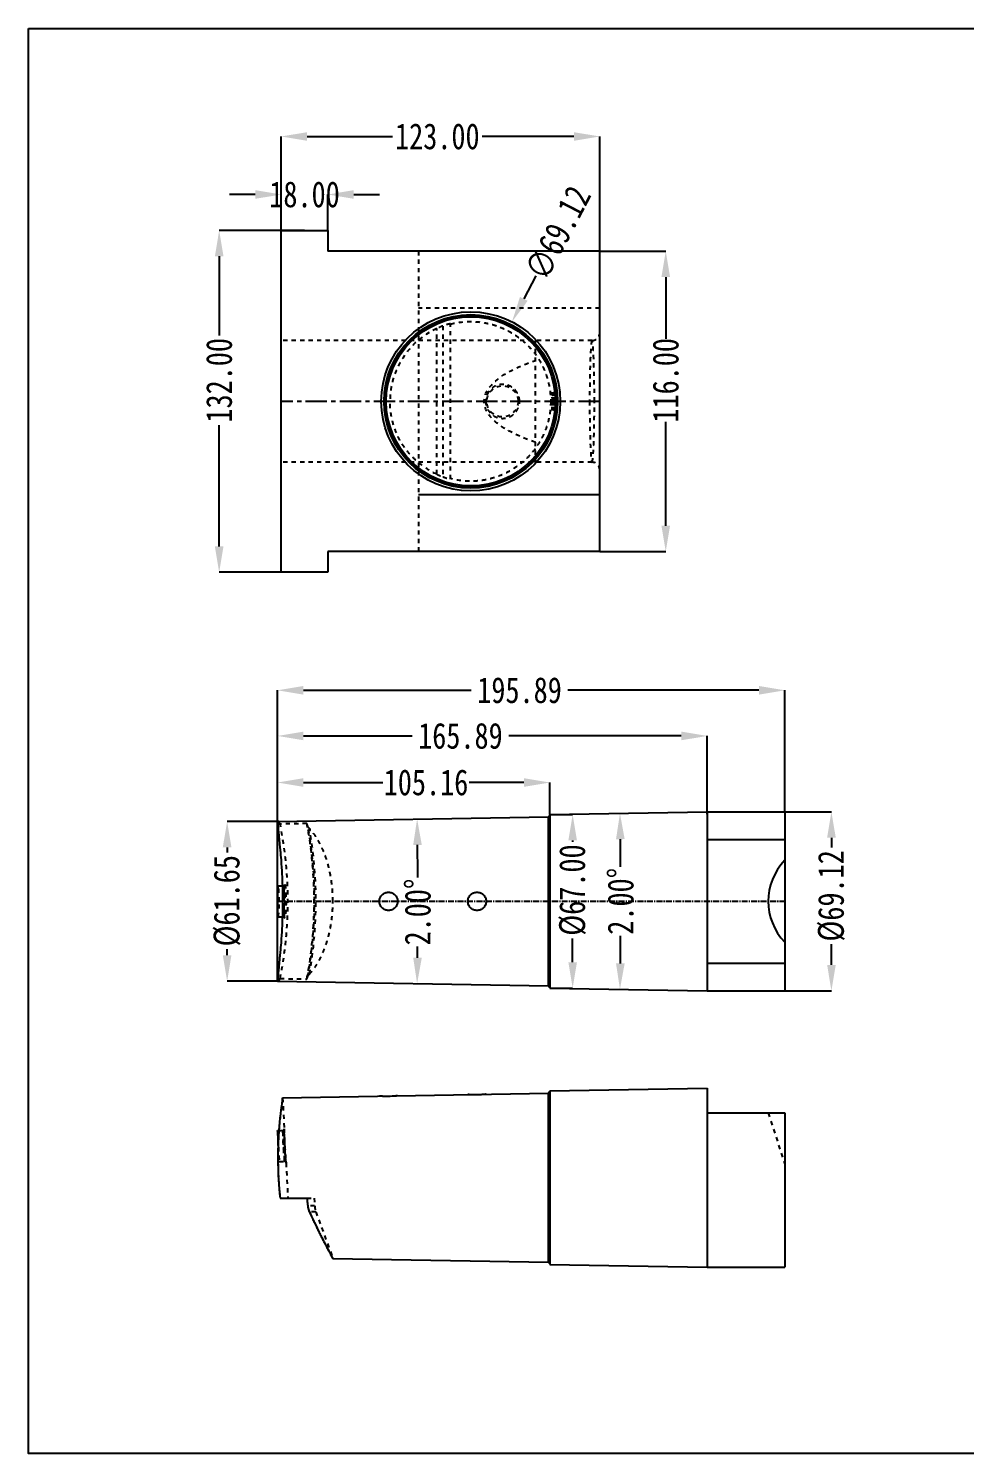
# Model space of a CAD drawing. Header units: millimetres. Extents: x -946 to 3963, y -10008 to 1396.
# Drawn here: x 1062 to 1423, y -6624 to -6074 of the extents above; entities that cross this region are included whole.
import ezdxf

# ---------------------------------------------------------------- set-up
doc = ezdxf.new("R2010")
doc.units = ezdxf.units.MM
doc.header["$LTSCALE"] = 16.335
doc.header["$PDMODE"] = 3
doc.header["$PDSIZE"] = 0.3125
doc.linetypes.add('CENTER', pattern=[0.6, 0.375, -0.075, 0.075, -0.075])
doc.linetypes.add('HIDDEN', pattern=[0.2, 0.1, -0.1])
doc.layers.get('0').update_dxf_attribs({"linetype": 'CONTINUOUS'})
doc.layers.get('Defpoints').update_dxf_attribs({"linetype": 'CONTINUOUS'})
doc.layers.add('DEFAULT_2', color=8, linetype='HIDDEN')
doc.styles.get("Standard").update_dxf_attribs({"font": 'txt', "width": 0.8})
doc.dimstyles.new('11', dxfattribs={"dimtxt": 10, "dimasz": 10, "dimexe": 0, "dimexo": 0, "dimgap": 0, "dimtad": 0, "dimzin": 0, "dimdsep": 46, "dimtxsty": 'Standard', "dimcen": 0, "dimclrd": 4, "dimclre": 4, "dimclrt": 6, "dimazin": 0, "dimtfac": 1, "dimtofl": 0, "dimtmove": 0, "dimatfit": 3, "dimfxl": 0, "dimtolj": 1, "dimtzin": 0, "dimarcsym": 0})

# ---------------------------------------------------------------- blocks, each defined once
blk = doc.blocks.new('*D355')
at = {"color": 4, "lineweight": -2}
for p, q in [((1158.15, -6379.91), (1138.68, -6379.91)), ((1138.68, -6389.91), (1138.68, -6391.86)), ((1138.68, -6431.57), (1138.68, -6429.19)), ((1158.15, -6441.57), (1138.68, -6441.57))]:
    blk.add_line(p, q, dxfattribs=at)
at = {"color": 4}
for points in [[(1137.01, -6389.91), (1140.34, -6389.91), (1138.68, -6379.91)], [(1137.01, -6431.57), (1140.34, -6431.57), (1138.68, -6441.57)]]:
    blk.add_solid(points, dxfattribs=at)
at = {"layer": 'Defpoints', "color": 0}
for p in [(1138.68, -6379.91), (1158.15, -6379.91), (1158.15, -6441.57)]:
    blk.add_point(p, dxfattribs=at)
at = {"color": 6, "insert": (1138.68, -6410.52), "char_height": 10, "attachment_point": 5, "rotation": 90}
blk.add_mtext('\\A1;%%c61.65', dxfattribs=at)
blk = doc.blocks.new('*D356')
at = {"color": 4, "lineweight": -2}
for p, q in [((1158.15, -6379.91), (1158.15, -6364.88)), ((1168.15, -6364.88), (1198.81, -6364.88)), ((1253.31, -6364.88), (1232.14, -6364.88)), ((1263.31, -6377.24), (1263.31, -6364.88))]:
    blk.add_line(p, q, dxfattribs=at)
at = {"color": 4}
for points in [[(1168.15, -6363.21), (1168.15, -6366.55), (1158.15, -6364.88)], [(1253.31, -6363.21), (1253.31, -6366.55), (1263.31, -6364.88)]]:
    blk.add_solid(points, dxfattribs=at)
at = {"layer": 'Defpoints', "color": 0}
for p in [(1263.31, -6364.88), (1158.15, -6379.91), (1263.31, -6377.24)]:
    blk.add_point(p, dxfattribs=at)
at = {"color": 6, "insert": (1215.48, -6364.88), "char_height": 10, "attachment_point": 5}
blk.add_mtext('\\A1;105.16', dxfattribs=at)
blk = doc.blocks.new('*D357')
at = {"color": 4, "lineweight": -2}
for p, q in [((1158.15, -6377.15), (1158.15, -6346.9)), ((1168.15, -6346.9), (1210.09, -6346.9)), ((1314.05, -6346.9), (1247.42, -6346.9)), ((1324.05, -6377.15), (1324.05, -6346.9))]:
    blk.add_line(p, q, dxfattribs=at)
at = {"color": 4}
for points in [[(1168.15, -6345.23), (1168.15, -6348.56), (1158.15, -6346.9)], [(1314.05, -6345.23), (1314.05, -6348.56), (1324.05, -6346.9)]]:
    blk.add_solid(points, dxfattribs=at)
at = {"layer": 'Defpoints', "color": 0}
for p in [(1324.05, -6346.9), (1158.15, -6377.15), (1324.05, -6377.15)]:
    blk.add_point(p, dxfattribs=at)
at = {"color": 6, "insert": (1228.76, -6346.9), "char_height": 10, "attachment_point": 5}
blk.add_mtext('\\A1;165.89', dxfattribs=at)
blk = doc.blocks.new('*D358')
at = {"color": 4, "lineweight": -2}
for p, q in [((1158.15, -6372.4), (1158.15, -6329.27)), ((1168.15, -6329.27), (1232.93, -6329.27)), ((1344.05, -6329.27), (1270.26, -6329.27)), ((1354.05, -6376.18), (1354.05, -6329.27))]:
    blk.add_line(p, q, dxfattribs=at)
at = {"color": 4}
for points in [[(1168.15, -6327.61), (1168.15, -6330.94), (1158.15, -6329.27)], [(1344.05, -6327.61), (1344.05, -6330.94), (1354.05, -6329.27)]]:
    blk.add_solid(points, dxfattribs=at)
at = {"layer": 'Defpoints', "color": 0}
for p in [(1354.05, -6329.27), (1158.15, -6372.4), (1354.05, -6376.18)]:
    blk.add_point(p, dxfattribs=at)
at = {"color": 6, "insert": (1251.59, -6329.27), "char_height": 10, "attachment_point": 5}
blk.add_mtext('\\A1;195.89', dxfattribs=at)
blk = doc.blocks.new('*D359')
at = {"color": 4, "lineweight": -2}
for start, end in [(0.28909, 0.68523), (359.31477, 359.4497)]:
    blk.add_arc((-607.92, -6410.74), 1820.24, start, end, dxfattribs=at)
at = {"color": 4}
for points in [[(1210.52, -6389), (1213.85, -6388.95), (1212.04, -6378.97)], [(1213.85, -6432.53), (1210.52, -6432.48), (1212.04, -6442.51)]]:
    blk.add_solid(points, dxfattribs=at)
at = {"layer": 'Defpoints', "color": 0}
for p in [(1158.15, -6379.91), (1262.71, -6378.09), (1212.29, -6400.15), (1158.15, -6441.57), (1262.71, -6443.39)]:
    blk.add_point(p, dxfattribs=at)
at = {"color": 6, "insert": (1212.31, -6414.89), "char_height": 10, "attachment_point": 5, "rotation": 89.8694}
blk.add_mtext('\\A1;2.00°', dxfattribs=at)
blk = doc.blocks.new('*D360')
at = {"color": 4, "lineweight": -2}
for start, end in [(0.39246, 0.70566), (359.29434, 359.60754)]:
    blk.add_arc((-655.9, -6410.74), 1946.56, start, end, dxfattribs=at)
at = {"color": 4}
for points in [[(1288.84, -6386.79), (1292.18, -6386.74), (1290.36, -6376.77)], [(1292.18, -6434.74), (1288.84, -6434.69), (1290.36, -6444.71)]]:
    blk.add_solid(points, dxfattribs=at)
at = {"layer": 'Defpoints', "color": 0}
for p in [(1324.05, -6376.18), (1263.31, -6377.24), (1290.62, -6422.07), (1263.31, -6444.24), (1324.05, -6445.3)]:
    blk.add_point(p, dxfattribs=at)
at = {"color": 6, "insert": (1290.66, -6410.74), "char_height": 10, "attachment_point": 5, "rotation": 90}
blk.add_mtext('\\A1;2.00°', dxfattribs=at)
blk = doc.blocks.new('*D361')
at = {"color": 4, "lineweight": -2}
for p, q in [((1344.4, -6376.18), (1372.02, -6376.18)), ((1372.02, -6386.18), (1372.02, -6389.97)), ((1372.02, -6435.3), (1372.02, -6427.3)), ((1347.85, -6445.3), (1372.02, -6445.3))]:
    blk.add_line(p, q, dxfattribs=at)
at = {"color": 4}
for points in [[(1370.36, -6386.18), (1373.69, -6386.18), (1372.02, -6376.18)], [(1370.36, -6435.3), (1373.69, -6435.3), (1372.02, -6445.3)]]:
    blk.add_solid(points, dxfattribs=at)
at = {"layer": 'Defpoints', "color": 0}
for p in [(1344.4, -6376.18), (1347.85, -6445.3), (1372.02, -6445.3)]:
    blk.add_point(p, dxfattribs=at)
at = {"color": 6, "insert": (1372.02, -6408.64), "char_height": 10, "attachment_point": 5, "rotation": 90}
blk.add_mtext('\\A1;%%c69.12', dxfattribs=at)
blk = doc.blocks.new('*D362')
at = {"color": 4, "lineweight": -2}
for p, q in [((1263.31, -6377.24), (1272.1, -6377.24)), ((1272.1, -6387.24), (1272.1, -6387.72)), ((1272.1, -6434.24), (1272.1, -6425.06)), ((1263.31, -6444.24), (1272.1, -6444.24))]:
    blk.add_line(p, q, dxfattribs=at)
at = {"color": 4}
for points in [[(1270.44, -6387.24), (1273.77, -6387.24), (1272.1, -6377.24)], [(1270.44, -6434.24), (1273.77, -6434.24), (1272.1, -6444.24)]]:
    blk.add_solid(points, dxfattribs=at)
at = {"layer": 'Defpoints', "color": 0}
for p in [(1263.31, -6377.24), (1263.31, -6444.24), (1272.1, -6444.24)]:
    blk.add_point(p, dxfattribs=at)
at = {"color": 6, "insert": (1272.1, -6406.39), "char_height": 10, "attachment_point": 5, "rotation": 90}
blk.add_mtext('\\A1;%%c67.00', dxfattribs=at)
blk = doc.blocks.new('*D363')
at = {"color": 4, "lineweight": -2}
blk.add_line((1257.84, -6169.27), (1253.24, -6178.15), dxfattribs=at)
at = {"color": 4}
blk.add_solid([(1251.76, -6177.39), (1254.72, -6178.92), (1248.65, -6187.03)], dxfattribs=at)
at = {"layer": 'Defpoints', "color": 0}
for p in [(1248.65, -6187.03), (1216.88, -6248.42)]:
    blk.add_point(p, dxfattribs=at)
at = {"color": 6, "insert": (1266.41, -6152.69), "char_height": 10, "attachment_point": 5, "rotation": 62.642}
blk.add_mtext('\\A1;∅69.12', dxfattribs=at)
blk = doc.blocks.new('*D364')
at = {"color": 4, "lineweight": -2}
for p, q in [((1149.57, -6137.86), (1139.57, -6137.86)), ((1159.57, -6151.73), (1159.57, -6137.86)), ((1177.57, -6151.73), (1177.57, -6137.86)), ((1187.57, -6137.86), (1197.57, -6137.86))]:
    blk.add_line(p, q, dxfattribs=at)
at = {"color": 4}
for points in [[(1149.57, -6136.19), (1149.57, -6139.52), (1159.57, -6137.86)], [(1187.57, -6136.19), (1187.57, -6139.52), (1177.57, -6137.86)]]:
    blk.add_solid(points, dxfattribs=at)
at = {"layer": 'Defpoints', "color": 0}
for p in [(1177.57, -6137.86), (1159.57, -6151.73), (1177.57, -6151.73)]:
    blk.add_point(p, dxfattribs=at)
at = {"color": 6, "insert": (1168.57, -6137.86), "char_height": 10, "attachment_point": 5}
blk.add_mtext('\\A1;18.00', dxfattribs=at)
blk = doc.blocks.new('*D365')
at = {"color": 4, "lineweight": -2}
for p, q in [((1159.57, -6151.73), (1159.57, -6115.46)), ((1169.57, -6115.46), (1202.51, -6115.46)), ((1272.57, -6115.46), (1237.18, -6115.46)), ((1282.57, -6159.73), (1282.57, -6115.46))]:
    blk.add_line(p, q, dxfattribs=at)
at = {"color": 4}
for points in [[(1169.57, -6113.8), (1169.57, -6117.13), (1159.57, -6115.46)], [(1272.57, -6113.8), (1272.57, -6117.13), (1282.57, -6115.46)]]:
    blk.add_solid(points, dxfattribs=at)
at = {"layer": 'Defpoints', "color": 0}
for p in [(1282.57, -6115.46), (1159.57, -6151.73), (1282.57, -6159.73)]:
    blk.add_point(p, dxfattribs=at)
at = {"color": 6, "insert": (1219.84, -6115.46), "char_height": 10, "attachment_point": 5}
blk.add_mtext('\\A1;123.00', dxfattribs=at)
blk = doc.blocks.new('*D366')
at = {"color": 4, "lineweight": -2}
for p, q in [((1168.57, -6151.73), (1135.61, -6151.73)), ((1135.61, -6161.73), (1135.61, -6192.26)), ((1135.61, -6273.73), (1135.61, -6226.92)), ((1177.57, -6283.73), (1135.61, -6283.73))]:
    blk.add_line(p, q, dxfattribs=at)
at = {"color": 4}
for points in [[(1133.95, -6161.73), (1137.28, -6161.73), (1135.61, -6151.73)], [(1133.95, -6273.73), (1137.28, -6273.73), (1135.61, -6283.73)]]:
    blk.add_solid(points, dxfattribs=at)
at = {"layer": 'Defpoints', "color": 0}
for p in [(1168.57, -6151.73), (1135.61, -6283.73), (1177.57, -6283.73)]:
    blk.add_point(p, dxfattribs=at)
at = {"color": 6, "insert": (1135.61, -6209.59), "char_height": 10, "attachment_point": 5, "rotation": 90}
blk.add_mtext('\\A1;132.00', dxfattribs=at)
blk = doc.blocks.new('*D367')
at = {"color": 4, "lineweight": -2}
for p, q in [((1282.57, -6159.73), (1308.05, -6159.73)), ((1308.05, -6169.73), (1308.05, -6193.59)), ((1308.05, -6265.73), (1308.05, -6225.59)), ((1282.57, -6275.73), (1308.05, -6275.73))]:
    blk.add_line(p, q, dxfattribs=at)
at = {"color": 4}
for points in [[(1306.38, -6169.73), (1309.71, -6169.73), (1308.05, -6159.73)], [(1306.38, -6265.73), (1309.71, -6265.73), (1308.05, -6275.73)]]:
    blk.add_solid(points, dxfattribs=at)
at = {"layer": 'Defpoints', "color": 0}
for p in [(1282.57, -6159.73), (1282.57, -6275.73), (1308.05, -6275.73)]:
    blk.add_point(p, dxfattribs=at)
at = {"color": 6, "insert": (1308.05, -6209.59), "char_height": 10, "attachment_point": 5, "rotation": 90}
blk.add_mtext('\\A1;116.00', dxfattribs=at)

msp = doc.modelspace()

# ---------------------------------------------------------------- linework, layer by layer
at = {"color": 7, "linetype": 'Continuous'}
for p, q in [((1159.573, -6283.73), (1159.573, -6151.73)), ((1159.573, -6151.73), (1177.573, -6151.73)), ((1177.573, -6151.73), (1177.573, -6159.73)), ((1282.573, -6159.73), (1177.573, -6159.73)), ((1282.573, -6275.73), (1282.573, -6159.73)), ((1212.573, -6253.73), (1282.573, -6253.73)), ((1177.573, -6275.73), (1177.573, -6283.73)), ((1282.573, -6275.73), (1177.573, -6275.73)), ((1177.573, -6283.73), (1159.573, -6283.73)), ((1263.311, -6377.241), (1324.046, -6376.18)), ((1324.046, -6376.18), (1354.046, -6376.18)), ((1324.046, -6376.18), (1324.046, -6445.301)), ((1354.046, -6376.181), (1354.046, -6445.301)), ((1158.152, -6379.914), (1262.711, -6378.089)), ((1262.711, -6378.089), (1263.311, -6377.478)), ((1262.711, -6443.393), (1262.711, -6378.089)), ((1263.311, -6377.241), (1263.311, -6444.241)), ((1324.046, -6386.878), (1354.046, -6386.878)), ((1158.343, -6404.711), (1160.015, -6404.711)), ((1158.343, -6416.771), (1160.014, -6416.771)), ((1324.046, -6434.603), (1354.046, -6434.603)), ((1158.152, -6441.568), (1262.711, -6443.393)), ((1262.711, -6443.393), (1263.311, -6444.003)), ((1263.311, -6444.241), (1324.046, -6445.301)), ((1324.046, -6445.301), (1354.046, -6445.301)), ((1160.11, -6486.596), (1262.711, -6484.806)), ((1263.311, -6484.195), (1262.711, -6484.806)), ((1262.711, -6550.11), (1262.711, -6484.806)), ((1263.311, -6483.958), (1324.046, -6482.897)), ((1263.311, -6483.958), (1263.311, -6550.958)), ((1324.046, -6482.897), (1324.046, -6552.018)), ((1324.046, -6492.458), (1354.046, -6492.458)), ((1354.046, -6492.458), (1354.046, -6552.017)), ((1158.152, -6499.167), (1158.69, -6499.167)), ((1159.126, -6525.297), (1169.466, -6525.297)), ((1179.521, -6548.658), (1262.711, -6550.11)), ((1263.311, -6550.72), (1262.711, -6550.11)), ((1263.311, -6550.958), (1324.046, -6552.018)), ((1324.046, -6552.018), (1354.046, -6552.018))]:
    msp.add_line(p, q, dxfattribs=at)
at = {"color": 1, "linetype": 'CENTER', "ltscale": 1.343471}
msp.add_line((1282.573, -6217.73), (1159.573, -6217.73), dxfattribs=at)
msp.add_line((1158.152, -6441.568), (1158.152, -6379.914))
at = {"color": 1, "linetype": 'CENTER', "ltscale": 0.373186}
msp.add_line((1158.152, -6410.741), (1354.046, -6410.741), dxfattribs=at)
msp.add_lwpolyline([(1061.984, -6073.771), (1831.231, -6073.771), (1831.231, -6623.929), (1061.984, -6623.929)], close=True)
at = {"color": 7, "linetype": 'Continuous'}
for radius in [34.56, 33.5, 33.263, 32.652]:
    msp.add_circle((1232.764, -6217.73), radius, dxfattribs=at)
for centre, radius, start, end in [((1310.997, -6510.253), 152.73, 171.08946, 175.81767), ((1303.242, -6497.588), 145.099, 180.6235, 183.15875), ((1303.952, -6509.673), 145.661, 175.84326, 180.60144), ((1305.044, -6509.66), 146.753, 180.60184, 186.1164), ((1330.261, -6508.719), 161.647, 185.88611, 186.94644)]:
    msp.add_arc(centre, radius, start, end, dxfattribs=at)
msp.add_ellipse((1372.314, -6410.741), major_axis=(24.709, 0), ratio=0.9510565, start_param=2.402842, end_param=3.8803433, dxfattribs=at)
for points, knots in [([(1158.498, -6379.908), (1158.485, -6379.908), (1158.456, -6379.915), (1158.42, -6379.947), (1158.39, -6379.996), (1158.352, -6380.095), (1158.319, -6380.267), (1158.296, -6380.529), (1158.288, -6380.863), (1158.294, -6381.268), (1158.314, -6381.744), (1158.347, -6382.289), (1158.392, -6382.901), (1158.472, -6383.851), (1158.598, -6385.196), (1158.776, -6386.991), (1158.975, -6389.014), (1159.184, -6391.245), (1159.472, -6394.572), (1159.793, -6399.082), (1160.049, -6404.794), (1160.11, -6408.733), (1160.11, -6410.741)], [0, 0, 0, 0, 0.0012809, 0.0027215, 0.0045264, 0.0068047, 0.0129709, 0.0214285, 0.0322139, 0.0453144, 0.0607015, 0.0783395, 0.0981906, 0.1202154, 0.1706189, 0.2290832, 0.2949474, 0.3675314, 0.4461505, 0.618499, 0.8054964, 1, 1, 1, 1]), ([(1158.343, -6404.711), (1158.33, -6404.711), (1158.312, -6404.74), (1158.298, -6404.779), (1158.278, -6404.857), (1158.259, -6404.988), (1158.238, -6405.187), (1158.22, -6405.439), (1158.198, -6405.875), (1158.179, -6406.531), (1158.165, -6407.433), (1158.157, -6408.462), (1158.153, -6409.579), (1158.152, -6410.349), (1158.152, -6410.741)], [0, 0, 0, 0, 0.0068538, 0.0132438, 0.0218735, 0.0459798, 0.0791019, 0.1209826, 0.1713169, 0.2953041, 0.4462414, 0.6185283, 0.8057981, 1, 1, 1, 1]), ([(1197.483, -6410.741), (1197.487, -6410.283), (1197.664, -6409.357), (1198.45, -6408.188), (1199.621, -6407.405), (1201.003, -6407.132), (1202.384, -6407.407), (1203.552, -6408.19), (1204.337, -6409.358), (1204.515, -6410.283), (1204.518, -6410.741)], [0, 0, 0, 0, 0.1250892, 0.2500939, 0.3751056, 0.5002027, 0.6252128, 0.7500459, 0.8749302, 1, 1, 1, 1]), ([(1231.653, -6410.741), (1231.657, -6410.283), (1231.834, -6409.357), (1232.62, -6408.188), (1233.791, -6407.405), (1235.173, -6407.132), (1236.554, -6407.407), (1237.722, -6408.19), (1238.507, -6409.358), (1238.685, -6410.283), (1238.688, -6410.741)], [0, 0, 0, 0, 0.1250866, 0.2500925, 0.3751049, 0.500199, 0.6252076, 0.7500447, 0.8749324, 1, 1, 1, 1]), ([(1158.152, -6410.741), (1158.152, -6411.132), (1158.153, -6411.902), (1158.157, -6413.019), (1158.165, -6414.049), (1158.179, -6414.951), (1158.198, -6415.607), (1158.22, -6416.042), (1158.238, -6416.294), (1158.259, -6416.493), (1158.278, -6416.624), (1158.298, -6416.702), (1158.312, -6416.741), (1158.33, -6416.77), (1158.343, -6416.77)], [0, 0, 0, 0, 0.1942032, 0.3814728, 0.5537861, 0.7047431, 0.828724, 0.8790516, 0.9209239, 0.9540358, 0.9781303, 0.9867549, 0.9931437, 1, 1, 1, 1]), ([(1160.11, -6410.741), (1160.11, -6412.748), (1160.05, -6416.687), (1159.792, -6422.399), (1159.472, -6426.908), (1159.185, -6430.235), (1158.975, -6432.467), (1158.776, -6434.49), (1158.598, -6436.286), (1158.452, -6437.837), (1158.36, -6438.969), (1158.313, -6439.74), (1158.294, -6440.215), (1158.288, -6440.619), (1158.297, -6440.952), (1158.317, -6441.184), (1158.343, -6441.332), (1158.365, -6441.417), (1158.391, -6441.484), (1158.421, -6441.533), (1158.456, -6441.566), (1158.485, -6441.574), (1158.498, -6441.574)], [0, 0, 0, 0, 0.1945064, 0.3815318, 0.5537931, 0.6324152, 0.705037, 0.7709282, 0.8294153, 0.8798697, 0.9217853, 0.9394135, 0.9547638, 0.9678147, 0.9785546, 0.9869877, 0.9903521, 0.993165, 0.9954535, 0.9972696, 0.9987183, 1, 1, 1, 1]), ([(1204.518, -6410.741), (1204.515, -6411.198), (1204.337, -6412.123), (1203.552, -6413.291), (1202.384, -6414.074), (1201.003, -6414.349), (1199.621, -6414.076), (1198.45, -6413.293), (1197.664, -6412.124), (1197.486, -6411.198), (1197.483, -6410.741)], [0, 0, 0, 0, 0.12507, 0.2499545, 0.374788, 0.4997982, 0.6248954, 0.7499077, 0.8749117, 1, 1, 1, 1]), ([(1238.688, -6410.741), (1238.685, -6411.198), (1238.507, -6412.123), (1237.722, -6413.291), (1236.554, -6414.074), (1235.173, -6414.349), (1233.791, -6414.076), (1232.62, -6413.293), (1231.834, -6412.124), (1231.656, -6411.198), (1231.653, -6410.741)], [0, 0, 0, 0, 0.1250677, 0.2499556, 0.3747931, 0.4998017, 0.6248959, 0.7499087, 0.8749141, 1, 1, 1, 1]), ([(1204.518, -6485.821), (1204.512, -6485.821), (1204.489, -6485.826), (1204.438, -6485.831), (1204.355, -6485.842), (1204.24, -6485.856), (1204.093, -6485.873), (1203.839, -6485.902), (1203.457, -6485.941), (1202.931, -6485.988), (1202.104, -6486.046), (1201.003, -6486.089), (1199.902, -6486.085), (1199.072, -6486.056), (1198.546, -6486.028), (1198.163, -6486.001), (1197.909, -6485.982), (1197.762, -6485.969), (1197.646, -6485.959), (1197.563, -6485.951), (1197.512, -6485.947), (1197.489, -6485.944), (1197.483, -6485.944)], [0, 0, 0, 0, 0.0026383, 0.0098774, 0.0217479, 0.0382756, 0.0593441, 0.0846789, 0.1470124, 0.2227643, 0.3091027, 0.5001626, 0.6912546, 0.7775974, 0.8533113, 0.9155591, 0.9408391, 0.9618525, 0.978331, 0.990162, 0.9973739, 1, 1, 1, 1]), ([(1238.688, -6485.225), (1238.682, -6485.225), (1238.659, -6485.229), (1238.608, -6485.234), (1238.525, -6485.245), (1238.41, -6485.259), (1238.263, -6485.276), (1238.009, -6485.304), (1237.627, -6485.343), (1237.101, -6485.389), (1236.273, -6485.446), (1235.173, -6485.489), (1234.072, -6485.485), (1233.242, -6485.457), (1232.716, -6485.429), (1232.333, -6485.404), (1232.079, -6485.384), (1231.932, -6485.372), (1231.816, -6485.363), (1231.733, -6485.354), (1231.682, -6485.351), (1231.659, -6485.348), (1231.653, -6485.348)], [0, 0, 0, 0, 0.002638, 0.0098753, 0.0217432, 0.0382678, 0.0593332, 0.0846654, 0.1469959, 0.2227485, 0.3090901, 0.5001592, 0.6912605, 0.7776065, 0.8533216, 0.9155679, 0.9408462, 0.9618578, 0.9783343, 0.9901637, 0.9973744, 1, 1, 1, 1]), ([(1169.8, -6528.269), (1169.825, -6528.472), (1169.954, -6529.27), (1170.208, -6530.047), (1170.457, -6530.598)], [0, 0, 0, 0, 0.2521062, 1, 1, 1, 1]), ([(1170.457, -6530.598), (1171.02, -6531.846), (1172.13, -6534.244), (1173.537, -6537.156), (1174.614, -6539.326), (1175.367, -6540.817), (1176.078, -6542.202), (1176.739, -6543.473), (1177.344, -6544.621), (1177.885, -6545.637), (1178.295, -6546.398), (1178.586, -6546.936), (1178.775, -6547.285), (1178.943, -6547.595), (1179.091, -6547.867), (1179.218, -6548.099), (1179.31, -6548.268), (1179.372, -6548.382), (1179.41, -6548.453), (1179.443, -6548.512), (1179.469, -6548.562), (1179.49, -6548.6), (1179.504, -6548.626), (1179.512, -6548.64), (1179.516, -6548.647), (1179.517, -6548.651), (1179.52, -6548.654), (1179.519, -6548.654)], [0, 0, 0, 0, 0.2032757, 0.3922388, 0.4801203, 0.5629456, 0.6401901, 0.7112816, 0.7756494, 0.8327937, 0.8822582, 0.9039703, 0.9236022, 0.9411062, 0.9564345, 0.9695395, 0.9803728, 0.9849222, 0.9888852, 0.9922555, 0.995027, 0.9971934, 0.9987485, 0.9992949, 0.9996861, 0.9999214, 1, 1, 1, 1])]:
    msp.add_open_spline(points, degree=3, knots=knots, dxfattribs=at)
at = {"layer": 'DEFAULT_2', "color": 8, "linetype": 'HIDDEN'}
for p, q in [((1212.573, -6159.73), (1212.573, -6275.73)), ((1282.573, -6181.73), (1212.573, -6181.73)), ((1221.952, -6188.644), (1221.952, -6246.815)), ((1224.925, -6247.747), (1224.925, -6187.712)), ((1279.573, -6194.23), (1159.573, -6194.23)), ((1219.623, -6245.853), (1219.623, -6189.606)), ((1257.764, -6241.592), (1257.764, -6193.867)), ((1279.573, -6241.23), (1159.573, -6241.23)), ((1169.466, -6380.723), (1159.126, -6380.909)), ((1160.015, -6404.711), (1160.44, -6404.711)), ((1160.742, -6410.131), (1160.749, -6407.859)), ((1160.749, -6407.859), (1160.755, -6407.078)), ((1160.746, -6413.013), (1160.742, -6410.131)), ((1160.755, -6414.367), (1160.746, -6413.013)), ((1160.766, -6415.137), (1160.755, -6414.367)), ((1160.014, -6416.771), (1160.44, -6416.771)), ((1159.126, -6440.572), (1169.466, -6440.758)), ((1160, -6487.312), (1160.11, -6486.596)), ((1160.11, -6486.596), (1160.741, -6498.64)), ((1347.604, -6492.458), (1354.046, -6512.282)), ((1158.152, -6499.167), (1158.784, -6511.227)), ((1158.157, -6499.522), (1158.152, -6499.167)), ((1158.673, -6499.115), (1158.676, -6499.074)), ((1158.69, -6499.167), (1160.242, -6499.167)), ((1160.741, -6498.64), (1160.742, -6498.663)), ((1160.75, -6499.405), (1160.742, -6498.663)), ((1160.742, -6498.663), (1160.742, -6498.663)), ((1160.836, -6502.868), (1160.791, -6501.466)), ((1160.9, -6504.395), (1160.836, -6502.855)), ((1160.983, -6505.966), (1160.9, -6504.38)), ((1161.079, -6507.491), (1160.982, -6505.952)), ((1161.18, -6508.88), (1161.078, -6507.478)), ((1158.784, -6511.227), (1160.926, -6511.227)), ((1161.276, -6510.052), (1161.18, -6508.869)), ((1161.361, -6511.014), (1161.425, -6511.694)), ((1161.424, -6511.678), (1161.406, -6511.491)), ((1161.426, -6511.7), (1161.424, -6511.678)), ((1161.426, -6511.7), (1162.138, -6525.297)), ((1169.466, -6525.297), (1172.317, -6525.297)), ((1172.474, -6528.269), (1169.8, -6528.269)), ((1172.318, -6525.297), (1172.474, -6528.269)), ((1172.948, -6530.598), (1170.457, -6530.598)), ((1172.948, -6530.598), (1179.519, -6548.654))]:
    msp.add_line(p, q, dxfattribs=at)
for points in [[(1160.864, -6404.455), (1160.87, -6404.431), (1160.865, -6404.444), (1160.818, -6404.525), (1160.669, -6404.653), (1160.44, -6404.711)], [(1160.755, -6407.078), (1160.765, -6406.387), (1160.771, -6406.078), (1160.778, -6405.795), (1160.786, -6405.536), (1160.795, -6405.303), (1160.805, -6405.096), (1160.816, -6404.916), (1160.827, -6404.761), (1160.839, -6404.634), (1160.851, -6404.534), (1160.863, -6404.464), (1160.864, -6404.455)], [(1160.44, -6416.771), (1160.622, -6416.806), (1160.79, -6416.922), (1160.859, -6417.024), (1160.87, -6417.052)], [(1160.87, -6417.052), (1160.87, -6417.052), (1160.864, -6417.022), (1160.852, -6416.949), (1160.838, -6416.838), (1160.825, -6416.693), (1160.812, -6416.515), (1160.801, -6416.304), (1160.79, -6416.061), (1160.781, -6415.785), (1160.773, -6415.476), (1160.766, -6415.137)], [(1160.792, -6501.477), (1160.764, -6500.301), (1160.75, -6499.409)], [(1161.406, -6511.49), (1161.354, -6510.935), (1161.275, -6510.044)]]:
    msp.add_lwpolyline(points, dxfattribs=at)
msp.add_circle((1245.025, -6217.73), 6.03, dxfattribs=at)
for centre, radius, start, end in [((1233.443, -6219.743), 33.154, 110.27927, 114.6356), ((1232.737, -6217.84), 31.125, 104.53753, 110.27477), ((1232.5, -6217.734), 30.934, 114.59815, 179.99153), ((1279.573, -6191.23), 3, 269.99962, 360), ((1279.573, -6244.229), 3, 0.00023, 89.99962), ((1233.432, -6215.743), 33.125, 245.36246, 249.72267), ((1232.737, -6217.619), 31.125, 249.72523, 255.46247), ((1012.937, -6410.741), 149.201, 348.46661, 11.53339), ((1012.937, -6410.741), 159.381, 349.14412, 10.85588), ((1012.937, -6410.741), 159.537, 349.49544, 10.50456), ((1012.937, -6410.741), 160.011, 349.87726, 10.12274), ((1310.077, -6510.166), 151.807, 172.37902, 174.75772), ((1314.236, -6510.718), 156.002, 171.3711, 172.38062), ((1307.427, -6509.921), 149.146, 174.7584, 175.54499), ((1303.497, -6497.579), 145.353, 180.76618, 183.15595), ((1305.315, -6509.712), 147.024, 176.69378, 178.37218), ((1303.141, -6509.606), 144.847, 175.84677, 176.68605), ((1305.713, -6509.786), 147.426, 175.54531, 175.83326), ((1160.242, -6498.667), 0.5, 270, 0.36245), ((1307.978, -6497.469), 147.241, 180.45706, 185.27835), ((1305.264, -6509.708), 146.974, 178.88164, 180.23747), ((1304.568, -6509.697), 146.277, 178.75816, 178.88084), ((1305.161, -6509.71), 146.87, 178.37126, 178.75808), ((1305.732, -6497.449), 147.592, 183.1586, 185.35641), ((1305.313, -6497.48), 147.172, 183.15626, 185.35961), ((1304.104, -6509.712), 145.813, 180.23772, 180.58517), ((1301.793, -6509.74), 143.502, 180.58353, 181.27045), ((1303.459, -6509.691), 145.169, 181.27546, 182.32459), ((1160.926, -6511.727), 0.5, 5.61765, 90), ((1305.381, -6509.615), 147.092, 182.32378, 183.71149), ((1307.796, -6509.437), 149.514, 183.7193, 186.08889), ((1330.044, -6508.742), 161.429, 185.88593, 186.24352), ((1330.177, -6508.728), 161.563, 186.24331, 186.59707), ((1331.441, -6508.58), 162.836, 186.59782, 186.94492), ((1177.542, -6527.324), 7.799, 186.95925, 192.77172), ((1177.681, -6527.294), 7.942, 192.76394, 195.38088), ((1177.797, -6527.262), 8.062, 195.3829, 198.53968), ((1177.939, -6527.214), 8.212, 198.54197, 202.18661), ((1178.051, -6527.169), 8.333, 202.18303, 204.30544), ((1180.503, -6527.849), 8.04, 183, 200), ((1387.519, -6432.475), 238.21, 204.32548, 206.10663), ((1410.193, -6421.318), 263.481, 206.11545, 207.32717)]:
    msp.add_arc(centre, radius, start, end, dxfattribs=at)
at = {"layer": 'DEFAULT_2', "color": 8, "linetype": 'HIDDEN', "extrusion": (0, 0, -1)}
msp.add_ellipse((1313.986, -6217.73), major_axis=(-76.048, 0), ratio=0.309017, start_param=-0.7387507, end_param=0.7387507, dxfattribs=at)
at = {"layer": 'DEFAULT_2', "color": 8, "linetype": 'HIDDEN'}
for points, knots in [([(1224.925, -6187.898), (1227.188, -6187.308), (1230.706, -6186.808), (1235.399, -6186.943), (1238.895, -6187.448), (1242.311, -6188.35), (1245.604, -6189.63), (1248.729, -6191.273), (1251.642, -6193.264), (1254.308, -6195.573), (1256.695, -6198.168), (1258.771, -6201.018), (1260.509, -6204.086), (1261.888, -6207.335), (1263.219, -6211.844), (1263.625, -6215.383), (1263.625, -6217.73)], [0, 0, 0, 0, 0.1246034, 0.1871496, 0.249733, 0.3123487, 0.3749539, 0.4375133, 0.5000281, 0.5625143, 0.6249766, 0.6874384, 0.7499237, 0.812437, 0.8749964, 1, 1, 1, 1]), ([(1279.573, -6194.23), (1279.556, -6194.23), (1279.514, -6194.265), (1279.453, -6194.408), (1279.378, -6194.723), (1279.298, -6195.252), (1279.217, -6195.991), (1279.139, -6196.931), (1279.063, -6198.07), (1278.991, -6199.4), (1278.923, -6200.912), (1278.862, -6202.595), (1278.786, -6205.14), (1278.712, -6208.627), (1278.658, -6213.074), (1278.646, -6216.154), (1278.646, -6217.73)], [0, 0, 0, 0, 0.0021874, 0.0060592, 0.020096, 0.0428769, 0.0743955, 0.1145202, 0.1630394, 0.2196638, 0.2840225, 0.3556548, 0.4339999, 0.6080379, 0.7994446, 1, 1, 1, 1]), ([(1280.5, -6217.73), (1280.5, -6216.154), (1280.488, -6213.074), (1280.434, -6208.627), (1280.361, -6205.141), (1280.284, -6202.596), (1280.223, -6200.913), (1280.156, -6199.401), (1280.084, -6198.071), (1280.008, -6196.932), (1279.929, -6195.991), (1279.848, -6195.252), (1279.768, -6194.723), (1279.694, -6194.408), (1279.632, -6194.265), (1279.59, -6194.23), (1279.573, -6194.23)], [0, 0, 0, 0, 0.200536, 0.391944, 0.5659777, 0.6443213, 0.7159545, 0.780317, 0.836947, 0.8854718, 0.9256017, 0.9571246, 0.9799056, 0.9939428, 0.9978127, 1, 1, 1, 1]), ([(1251.581, -6217.73), (1251.581, -6217.302), (1251.497, -6216.443), (1251.123, -6215.207), (1250.515, -6214.066), (1249.698, -6213.066), (1248.7, -6212.245), (1247.562, -6211.635), (1246.326, -6211.26), (1245.041, -6211.135), (1243.758, -6211.264), (1242.525, -6211.642), (1241.39, -6212.253), (1240.396, -6213.074), (1239.582, -6214.073), (1238.977, -6215.211), (1238.605, -6216.445), (1238.521, -6217.302), (1238.521, -6217.73)], [0, 0, 0, 0, 0.0625659, 0.125161, 0.1877299, 0.2503052, 0.3128716, 0.3754255, 0.4379583, 0.500464, 0.562942, 0.625392, 0.6878122, 0.7502155, 0.8126218, 0.8750481, 0.9375034, 1, 1, 1, 1]), ([(1264.277, -6217.73), (1264.277, -6217.501), (1264.273, -6217.052), (1264.255, -6216.4), (1264.229, -6215.799), (1264.2, -6215.275), (1264.171, -6214.837), (1264.15, -6214.531), (1264.138, -6214.313), (1264.137, -6214.25), (1264.139, -6214.207), (1264.148, -6214.219), (1264.15, -6214.232), (1264.156, -6214.253), (1264.165, -6214.298), (1264.179, -6214.375), (1264.196, -6214.491), (1264.217, -6214.638), (1264.248, -6214.892), (1264.289, -6215.274), (1264.333, -6215.8), (1264.37, -6216.4), (1264.394, -6217.052), (1264.4, -6217.501), (1264.4, -6217.73)], [0, 0, 0, 0, 0.0972376, 0.1910125, 0.277307, 0.3529367, 0.4150714, 0.4612371, 0.4896462, 0.4967967, 0.4992332, 0.5000236, 0.5019396, 0.5050395, 0.5093328, 0.5214586, 0.5381665, 0.5592858, 0.5846373, 0.6469492, 0.7226614, 0.8089814, 0.9027615, 1, 1, 1, 1]), ([(1264.874, -6217.73), (1264.874, -6217.501), (1264.869, -6217.052), (1264.852, -6216.4), (1264.827, -6215.799), (1264.798, -6215.275), (1264.77, -6214.837), (1264.749, -6214.531), (1264.738, -6214.313), (1264.737, -6214.25), (1264.739, -6214.207), (1264.748, -6214.219), (1264.75, -6214.232), (1264.756, -6214.253), (1264.765, -6214.298), (1264.779, -6214.375), (1264.796, -6214.491), (1264.816, -6214.638), (1264.847, -6214.892), (1264.887, -6215.274), (1264.931, -6215.8), (1264.967, -6216.4), (1264.991, -6217.052), (1264.996, -6217.501), (1264.996, -6217.73)], [0, 0, 0, 0, 0.0972422, 0.1910215, 0.2773196, 0.352951, 0.4150852, 0.461249, 0.4896573, 0.4968087, 0.4992471, 0.5000363, 0.5019509, 0.5050491, 0.5093405, 0.521462, 0.5381655, 0.5592806, 0.5846288, 0.6469369, 0.7226493, 0.8089726, 0.9027569, 1, 1, 1, 1]), ([(1219.623, -6245.853), (1217.048, -6244.672), (1213.388, -6242.336), (1209.283, -6238.323), (1206.607, -6234.842), (1204.433, -6230.958), (1202.815, -6226.747), (1201.805, -6222.303), (1201.568, -6219.256), (1201.568, -6217.73)], [0, 0, 0, 0, 0.241108, 0.3634963, 0.4875156, 0.6133767, 0.741001, 0.8701184, 1, 1, 1, 1]), ([(1263.625, -6217.73), (1263.625, -6220.076), (1263.217, -6223.614), (1261.89, -6228.125), (1260.511, -6231.374), (1258.768, -6234.439), (1256.691, -6237.289), (1254.307, -6239.886), (1251.641, -6242.195), (1248.729, -6244.187), (1245.605, -6245.833), (1242.312, -6247.113), (1237.762, -6248.308), (1231.871, -6248.821), (1227.188, -6248.151), (1224.925, -6247.561)], [0, 0, 0, 0, 0.1250334, 0.1876083, 0.2501278, 0.3126269, 0.375108, 0.4375798, 0.5000746, 0.5626058, 0.6251806, 0.6877919, 0.7504191, 0.8753765, 1, 1, 1, 1]), ([(1238.521, -6217.73), (1238.521, -6218.157), (1238.605, -6219.015), (1238.978, -6220.251), (1239.585, -6221.391), (1240.401, -6222.39), (1241.397, -6223.211), (1242.533, -6223.821), (1243.767, -6224.197), (1245.05, -6224.324), (1246.335, -6224.197), (1247.57, -6223.82), (1248.707, -6223.209), (1249.703, -6222.388), (1250.519, -6221.388), (1251.124, -6220.249), (1251.497, -6219.014), (1251.581, -6218.157), (1251.581, -6217.73)], [0, 0, 0, 0, 0.0625628, 0.1251344, 0.1876474, 0.250134, 0.3125919, 0.3750403, 0.4374963, 0.4999735, 0.5624788, 0.6250054, 0.6875317, 0.750044, 0.8125393, 0.8750217, 0.9375003, 1, 1, 1, 1]), ([(1264.4, -6217.73), (1264.4, -6217.958), (1264.394, -6218.407), (1264.37, -6219.059), (1264.333, -6219.659), (1264.289, -6220.185), (1264.248, -6220.567), (1264.217, -6220.821), (1264.196, -6220.968), (1264.179, -6221.084), (1264.165, -6221.161), (1264.156, -6221.206), (1264.15, -6221.227), (1264.148, -6221.24), (1264.139, -6221.252), (1264.137, -6221.209), (1264.138, -6221.146), (1264.15, -6220.928), (1264.171, -6220.622), (1264.2, -6220.184), (1264.229, -6219.66), (1264.255, -6219.059), (1264.273, -6218.407), (1264.277, -6217.958), (1264.277, -6217.73)], [0, 0, 0, 0, 0.0972387, 0.191019, 0.2773387, 0.3530507, 0.415363, 0.4407148, 0.461834, 0.4785418, 0.4906674, 0.4949607, 0.4980605, 0.4999765, 0.5007668, 0.5032035, 0.510354, 0.5387634, 0.5849293, 0.6470644, 0.7226946, 0.8089892, 0.9027629, 1, 1, 1, 1]), ([(1264.996, -6217.73), (1264.996, -6217.958), (1264.991, -6218.407), (1264.967, -6219.059), (1264.931, -6219.659), (1264.887, -6220.185), (1264.847, -6220.567), (1264.816, -6220.821), (1264.796, -6220.968), (1264.779, -6221.084), (1264.765, -6221.161), (1264.756, -6221.206), (1264.75, -6221.227), (1264.748, -6221.24), (1264.739, -6221.252), (1264.737, -6221.209), (1264.738, -6221.146), (1264.749, -6220.928), (1264.77, -6220.622), (1264.798, -6220.184), (1264.827, -6219.66), (1264.852, -6219.059), (1264.869, -6218.407), (1264.874, -6217.958), (1264.874, -6217.73)], [0, 0, 0, 0, 0.0972432, 0.1910278, 0.2773506, 0.3530628, 0.4153715, 0.4407199, 0.461835, 0.4785384, 0.4906597, 0.4949511, 0.4980492, 0.4999637, 0.500753, 0.5031914, 0.5103428, 0.5387515, 0.5849154, 0.6470495, 0.7226814, 0.8089798, 0.9027582, 1, 1, 1, 1]), ([(1278.646, -6217.73), (1278.646, -6219.305), (1278.658, -6222.385), (1278.712, -6226.832), (1278.786, -6230.318), (1278.862, -6232.863), (1278.923, -6234.546), (1278.991, -6236.058), (1279.063, -6237.388), (1279.139, -6238.527), (1279.217, -6239.468), (1279.298, -6240.207), (1279.378, -6240.736), (1279.453, -6241.051), (1279.515, -6241.194), (1279.556, -6241.23), (1279.573, -6241.23)], [0, 0, 0, 0, 0.200536, 0.391944, 0.5659777, 0.6443213, 0.7159545, 0.780317, 0.836947, 0.8854718, 0.9256017, 0.9571246, 0.9799056, 0.9939428, 0.9978127, 1, 1, 1, 1]), ([(1279.573, -6241.23), (1279.59, -6241.23), (1279.632, -6241.194), (1279.694, -6241.051), (1279.768, -6240.736), (1279.848, -6240.207), (1279.929, -6239.468), (1280.008, -6238.528), (1280.084, -6237.389), (1280.156, -6236.059), (1280.223, -6234.547), (1280.284, -6232.864), (1280.36, -6230.319), (1280.434, -6226.832), (1280.488, -6222.385), (1280.5, -6219.305), (1280.5, -6217.73)], [0, 0, 0, 0, 0.0021874, 0.0060592, 0.020096, 0.0428769, 0.0743955, 0.1145202, 0.1630394, 0.2196638, 0.2840225, 0.3556548, 0.4339999, 0.6080379, 0.7994446, 1, 1, 1, 1]), ([(1159.126, -6380.909), (1159.065, -6380.762), (1158.954, -6380.507), (1158.806, -6380.22), (1158.694, -6380.054), (1158.615, -6379.962), (1158.543, -6379.907), (1158.498, -6379.908)], [0, 0, 0, 0, 0.3954757, 0.6908945, 0.8016163, 0.8885507, 1, 1, 1, 1]), ([(1169.8, -6381.655), (1169.771, -6381.568), (1169.666, -6381.255), (1169.554, -6380.944), (1169.466, -6380.723)], [0, 0, 0, 0, 0.2778079, 1, 1, 1, 1]), ([(1170.457, -6382.617), (1170.306, -6382.464), (1170.048, -6382.168), (1169.855, -6381.821), (1169.8, -6381.655)], [0, 0, 0, 0, 0.5510026, 1, 1, 1, 1]), ([(1179.519, -6410.741), (1179.519, -6407.728), (1179.166, -6403.274), (1177.991, -6397.604), (1176.849, -6393.748), (1175.483, -6390.286), (1173.95, -6387.262), (1172.303, -6384.713), (1171.08, -6383.25), (1170.457, -6382.617)], [0, 0, 0, 0, 0.2995026, 0.4415754, 0.5752382, 0.6987944, 0.8111827, 0.9117232, 1, 1, 1, 1]), ([(1158.784, -6410.741), (1158.784, -6410.348), (1158.777, -6409.578), (1158.747, -6408.461), (1158.698, -6407.431), (1158.645, -6406.647), (1158.596, -6406.093), (1158.56, -6405.742), (1158.524, -6405.439), (1158.487, -6405.186), (1158.452, -6404.989), (1158.415, -6404.841), (1158.389, -6404.757), (1158.358, -6404.711), (1158.343, -6404.711)], [0, 0, 0, 0, 0.1937607, 0.3805941, 0.5525257, 0.7032465, 0.7688899, 0.8272324, 0.877672, 0.9197366, 0.953113, 0.9775304, 0.9928738, 1, 1, 1, 1]), ([(1160.242, -6410.741), (1160.242, -6410.348), (1160.243, -6409.579), (1160.246, -6408.462), (1160.253, -6407.432), (1160.267, -6406.53), (1160.286, -6405.874), (1160.308, -6405.439), (1160.327, -6405.187), (1160.349, -6404.987), (1160.37, -6404.857), (1160.391, -6404.779), (1160.406, -6404.739), (1160.425, -6404.711), (1160.44, -6404.711)], [0, 0, 0, 0, 0.1943325, 0.381284, 0.5534902, 0.7044563, 0.8283578, 0.8786435, 0.9205285, 0.9536279, 0.9777229, 0.9863921, 0.9928558, 1, 1, 1, 1]), ([(1160.44, -6404.711), (1160.455, -6404.711), (1160.489, -6404.756), (1160.518, -6404.841), (1160.558, -6404.989), (1160.596, -6405.187), (1160.637, -6405.439), (1160.695, -6405.874), (1160.763, -6406.53), (1160.831, -6407.432), (1160.884, -6408.461), (1160.919, -6409.578), (1160.926, -6410.348), (1160.926, -6410.741)], [0, 0, 0, 0, 0.0074788, 0.0230484, 0.0475859, 0.0810572, 0.1232291, 0.1737068, 0.2976703, 0.448325, 0.6200131, 0.8062498, 1, 1, 1, 1]), ([(1160.741, -6410.741), (1160.741, -6410.315), (1160.742, -6409.479), (1160.745, -6408.266), (1160.752, -6407.147), (1160.764, -6406.294), (1160.779, -6405.691), (1160.792, -6405.309), (1160.807, -6404.979), (1160.826, -6404.705), (1160.845, -6404.512), (1160.863, -6404.388), (1160.876, -6404.318), (1160.889, -6404.263), (1160.904, -6404.223), (1160.918, -6404.197), (1160.94, -6404.185), (1160.961, -6404.199), (1160.977, -6404.225), (1160.995, -6404.265), (1161.014, -6404.321), (1161.033, -6404.392), (1161.061, -6404.517), (1161.096, -6404.711), (1161.137, -6404.986), (1161.177, -6405.316), (1161.217, -6405.699), (1161.271, -6406.301), (1161.33, -6407.152), (1161.384, -6408.269), (1161.418, -6409.481), (1161.426, -6410.315), (1161.426, -6410.741)], [0, 0, 0, 0, 0.0969584, 0.1902629, 0.2762549, 0.3516884, 0.3845064, 0.4136294, 0.4387688, 0.4597, 0.4762225, 0.4827901, 0.4882196, 0.4925124, 0.4956869, 0.4978183, 0.4991922, 0.5006444, 0.5029245, 0.5062637, 0.5107246, 0.5163197, 0.5230469, 0.5398607, 0.5610414, 0.5863834, 0.6156551, 0.6485712, 0.7240614, 0.8099996, 0.903143, 1, 1, 1, 1]), ([(1158.343, -6416.77), (1158.358, -6416.77), (1158.389, -6416.724), (1158.415, -6416.64), (1158.452, -6416.492), (1158.487, -6416.295), (1158.524, -6416.042), (1158.56, -6415.739), (1158.596, -6415.388), (1158.645, -6414.834), (1158.698, -6414.05), (1158.747, -6413.02), (1158.777, -6411.903), (1158.784, -6411.133), (1158.784, -6410.741)], [0, 0, 0, 0, 0.0071218, 0.0224703, 0.0468928, 0.0802698, 0.1223365, 0.1727835, 0.2311316, 0.296778, 0.4474974, 0.6194208, 0.8062485, 1, 1, 1, 1]), ([(1160.44, -6416.771), (1160.425, -6416.77), (1160.406, -6416.742), (1160.391, -6416.702), (1160.37, -6416.624), (1160.349, -6416.493), (1160.327, -6416.293), (1160.308, -6416.041), (1160.286, -6415.605), (1160.267, -6414.949), (1160.253, -6414.047), (1160.246, -6413.018), (1160.243, -6411.902), (1160.242, -6411.133), (1160.242, -6410.741)], [0, 0, 0, 0, 0.0071653, 0.0136455, 0.0223369, 0.0464878, 0.079645, 0.1215903, 0.1719342, 0.2959003, 0.4468397, 0.6189765, 0.8057258, 1, 1, 1, 1]), ([(1160.926, -6410.741), (1160.926, -6411.133), (1160.919, -6411.904), (1160.884, -6413.021), (1160.831, -6414.051), (1160.763, -6414.953), (1160.695, -6415.608), (1160.637, -6416.043), (1160.596, -6416.295), (1160.558, -6416.493), (1160.518, -6416.64), (1160.489, -6416.725), (1160.455, -6416.771), (1160.44, -6416.771)], [0, 0, 0, 0, 0.1937857, 0.3802036, 0.5519475, 0.702623, 0.8265252, 0.8769502, 0.9190695, 0.9524931, 0.9769866, 0.9925319, 1, 1, 1, 1]), ([(1161.426, -6410.741), (1161.426, -6411.166), (1161.418, -6412.002), (1161.384, -6413.215), (1161.33, -6414.333), (1161.271, -6415.185), (1161.217, -6415.788), (1161.177, -6416.17), (1161.136, -6416.499), (1161.096, -6416.774), (1161.061, -6416.967), (1161.032, -6417.091), (1161.013, -6417.161), (1160.994, -6417.218), (1160.976, -6417.26), (1160.949, -6417.301), (1160.918, -6417.284), (1160.904, -6417.257), (1160.889, -6417.217), (1160.876, -6417.162), (1160.862, -6417.091), (1160.845, -6416.966), (1160.826, -6416.773), (1160.807, -6416.498), (1160.791, -6416.168), (1160.778, -6415.785), (1160.764, -6415.182), (1160.752, -6414.33), (1160.745, -6413.212), (1160.742, -6412), (1160.741, -6411.166), (1160.741, -6410.741)], [0, 0, 0, 0, 0.0969683, 0.1902863, 0.2763174, 0.3518558, 0.3847669, 0.4140169, 0.4393202, 0.4604523, 0.47721, 0.4839058, 0.4894687, 0.4938979, 0.4972073, 0.5007895, 0.5021766, 0.5043353, 0.5075401, 0.5118654, 0.5173282, 0.5239286, 0.540511, 0.5614957, 0.5866797, 0.6158313, 0.648662, 0.7240644, 0.8099826, 0.9031324, 1, 1, 1, 1]), ([(1170.457, -6438.864), (1171.08, -6438.231), (1172.301, -6436.768), (1173.949, -6434.22), (1175.484, -6431.198), (1176.849, -6427.734), (1177.987, -6423.875), (1178.85, -6419.693), (1179.393, -6415.279), (1179.519, -6412.264), (1179.519, -6410.741)], [0, 0, 0, 0, 0.0882714, 0.1887416, 0.3010209, 0.424598, 0.5583533, 0.700437, 0.8486149, 1, 1, 1, 1]), ([(1158.498, -6441.574), (1158.542, -6441.575), (1158.615, -6441.521), (1158.694, -6441.428), (1158.806, -6441.262), (1158.954, -6440.975), (1159.065, -6440.719), (1159.126, -6440.572)], [0, 0, 0, 0, 0.1109017, 0.1977693, 0.3085855, 0.6043959, 1, 1, 1, 1]), ([(1169.466, -6440.758), (1169.493, -6440.69), (1169.612, -6440.382), (1169.72, -6440.07), (1169.8, -6439.826)], [0, 0, 0, 0, 0.2220909, 1, 1, 1, 1]), ([(1169.8, -6439.826), (1169.855, -6439.66), (1170.048, -6439.313), (1170.306, -6439.017), (1170.457, -6438.864)], [0, 0, 0, 0, 0.4489974, 1, 1, 1, 1]), ([(1160.242, -6499.167), (1160.243, -6499.205), (1160.243, -6499.359), (1160.248, -6499.698), (1160.255, -6500.25), (1160.27, -6500.992), (1160.294, -6501.896), (1160.343, -6503.319), (1160.415, -6504.829), (1160.51, -6506.367), (1160.589, -6507.482), (1160.67, -6508.509), (1160.749, -6509.409), (1160.81, -6510.063), (1160.852, -6510.498), (1160.877, -6510.75), (1160.898, -6510.949), (1160.912, -6511.092), (1160.923, -6511.178), (1160.925, -6511.217), (1160.926, -6511.227)], [0, 0, 0, 0, 0.0096172, 0.0380948, 0.084335, 0.1465557, 0.2223615, 0.3088294, 0.5001218, 0.5975956, 0.6913073, 0.7776675, 0.853387, 0.915576, 0.9408256, 0.9618367, 0.9784031, 0.9903591, 0.9975819, 1, 1, 1, 1]), ([(1160.926, -6511.227), (1160.924, -6511.217), (1160.923, -6511.178), (1160.912, -6511.092), (1160.898, -6510.948), (1160.877, -6510.749), (1160.852, -6510.496), (1160.809, -6510.06), (1160.748, -6509.404), (1160.67, -6508.503), (1160.588, -6507.475), (1160.509, -6506.359), (1160.438, -6505.198), (1160.377, -6504.037), (1160.329, -6502.919), (1160.294, -6501.89), (1160.27, -6500.987), (1160.255, -6500.247), (1160.248, -6499.745), (1160.245, -6499.445), (1160.244, -6499.301), (1160.242, -6499.215), (1160.242, -6499.176), (1160.242, -6499.167)], [0, 0, 0, 0, 0.0024279, 0.0096677, 0.0216571, 0.0382744, 0.0593437, 0.0846676, 0.1470077, 0.2228662, 0.3093262, 0.4030856, 0.5005708, 0.5980593, 0.6918025, 0.778171, 0.853838, 0.915908, 0.9620157, 0.978511, 0.9904094, 0.997595, 1, 1, 1, 1]), ([(1161.426, -6511.7), (1161.364, -6511.064), (1161.243, -6509.722), (1161.076, -6507.546), (1160.932, -6505.171), (1160.827, -6502.796), (1160.776, -6500.985), (1160.755, -6499.807), (1160.747, -6499.213), (1160.742, -6498.847), (1160.742, -6498.682), (1160.741, -6498.64)], [0, 0, 0, 0, 0.1466445, 0.3089882, 0.5005398, 0.6920714, 0.8541362, 0.9161248, 0.9621301, 0.9904411, 1, 1, 1, 1]), ([(1179.519, -6548.654), (1179.519, -6548.654), (1179.518, -6548.65), (1179.515, -6548.646), (1179.511, -6548.637), (1179.504, -6548.626), (1179.496, -6548.611), (1179.481, -6548.584), (1179.458, -6548.543), (1179.426, -6548.483), (1179.386, -6548.411), (1179.338, -6548.325), (1179.261, -6548.184), (1179.147, -6547.975), (1178.99, -6547.687), (1178.805, -6547.348), (1178.595, -6546.96), (1178.36, -6546.524), (1177.999, -6545.853), (1177.493, -6544.906), (1176.829, -6543.645), (1176.362, -6542.749), (1176.117, -6542.275)], [0, 0, 0, 0, 0.0002626, 0.00105, 0.0023617, 0.0041969, 0.0065552, 0.0094358, 0.0167621, 0.0261708, 0.0376572, 0.0512165, 0.066844, 0.1042808, 0.149837, 0.2032861, 0.2643968, 0.3329383, 0.4086764, 0.5807365, 0.7785405, 1, 1, 1, 1])]:
    msp.add_open_spline(points, degree=3, knots=knots, dxfattribs=at)

# ---------------------------------------------------------------- dimensions: what is measured, and where the dimension line sits
for base, p1, p2, picture, middle in [((1282.573, -6115.462), (1159.573, -6151.73), (1282.573, -6159.73), '*D365', (1219.845, -6115.462)), ((1177.573, -6137.856), (1159.573, -6151.73), (1177.573, -6151.73), '*D364', (1168.573, -6137.856)), ((1354.046, -6329.274), (1158.152, -6372.396), (1354.046, -6376.181), '*D358', (1251.593, -6329.274)), ((1324.046, -6346.898), (1158.152, -6377.148), (1324.046, -6377.148), '*D357', (1228.756, -6346.898)), ((1263.311, -6364.878), (1158.152, -6379.914), (1263.311, -6377.241), '*D356', (1215.475, -6364.878))]:
    dim = msp.add_linear_dim(base=base, p1=p1, p2=p2, dimstyle='11')
    dim.commit()
    dim.dimension.update_dxf_attribs({"geometry": picture, "text_midpoint": middle, "dimtype": 160})
dim = msp.add_diameter_dim_2p(p1=(1216.882, -6248.424), p2=(1248.646, -6187.035), dimstyle='11')
dim.commit()
dim.dimension.update_dxf_attribs({"geometry": '*D363', "text_midpoint": (1266.415, -6152.693)})
for base, p1, p2, picture, middle in [((1135.612, -6283.73), (1168.573, -6151.73), (1177.573, -6283.73), '*D366', (1135.612, -6209.589)), ((1308.048, -6275.73), (1282.573, -6159.73), (1282.573, -6275.73), '*D367', (1308.048, -6209.589))]:
    dim = msp.add_linear_dim(base=base, p1=p1, p2=p2, angle=90, dimstyle='11')
    dim.commit()
    dim.dimension.update_dxf_attribs({"geometry": picture, "text_midpoint": middle, "dimtype": 160})
for base, line1, line2, picture, middle in [((1290.624, -6422.065), ((1263.311, -6444.241), (1324.046, -6445.301)), ((1263.311, -6377.241), (1324.046, -6376.18)), '*D360', (1290.657, -6410.741)), ((1212.287, -6400.151), ((1158.152, -6441.568), (1262.711, -6443.393)), ((1158.152, -6379.914), (1262.711, -6378.089)), '*D359', (1212.313, -6414.89))]:
    dim = msp.add_angular_dim_2l(base=base, line1=line1, line2=line2, dimstyle='11')
    dim.commit()
    dim.dimension.update_dxf_attribs({"geometry": picture, "text_midpoint": middle, "dimtype": 162})
for base, p1, p2, picture, middle in [((1372.023, -6445.301), (1344.397, -6376.18), (1347.85, -6445.301), '*D361', (1372.023, -6408.636)), ((1138.678, -6379.914), (1158.152, -6441.568), (1158.152, -6379.914), '*D355', (1138.678, -6410.523)), ((1272.105, -6444.241), (1263.311, -6377.241), (1263.311, -6444.241), '*D362', (1272.105, -6406.391))]:
    dim = msp.add_linear_dim(base=base, p1=p1, p2=p2, angle=90, text='%%c<>', dimstyle='11')
    dim.commit()
    dim.dimension.update_dxf_attribs({"geometry": picture, "text_midpoint": middle, "dimtype": 160})

doc.saveas('drawing.dxf')
